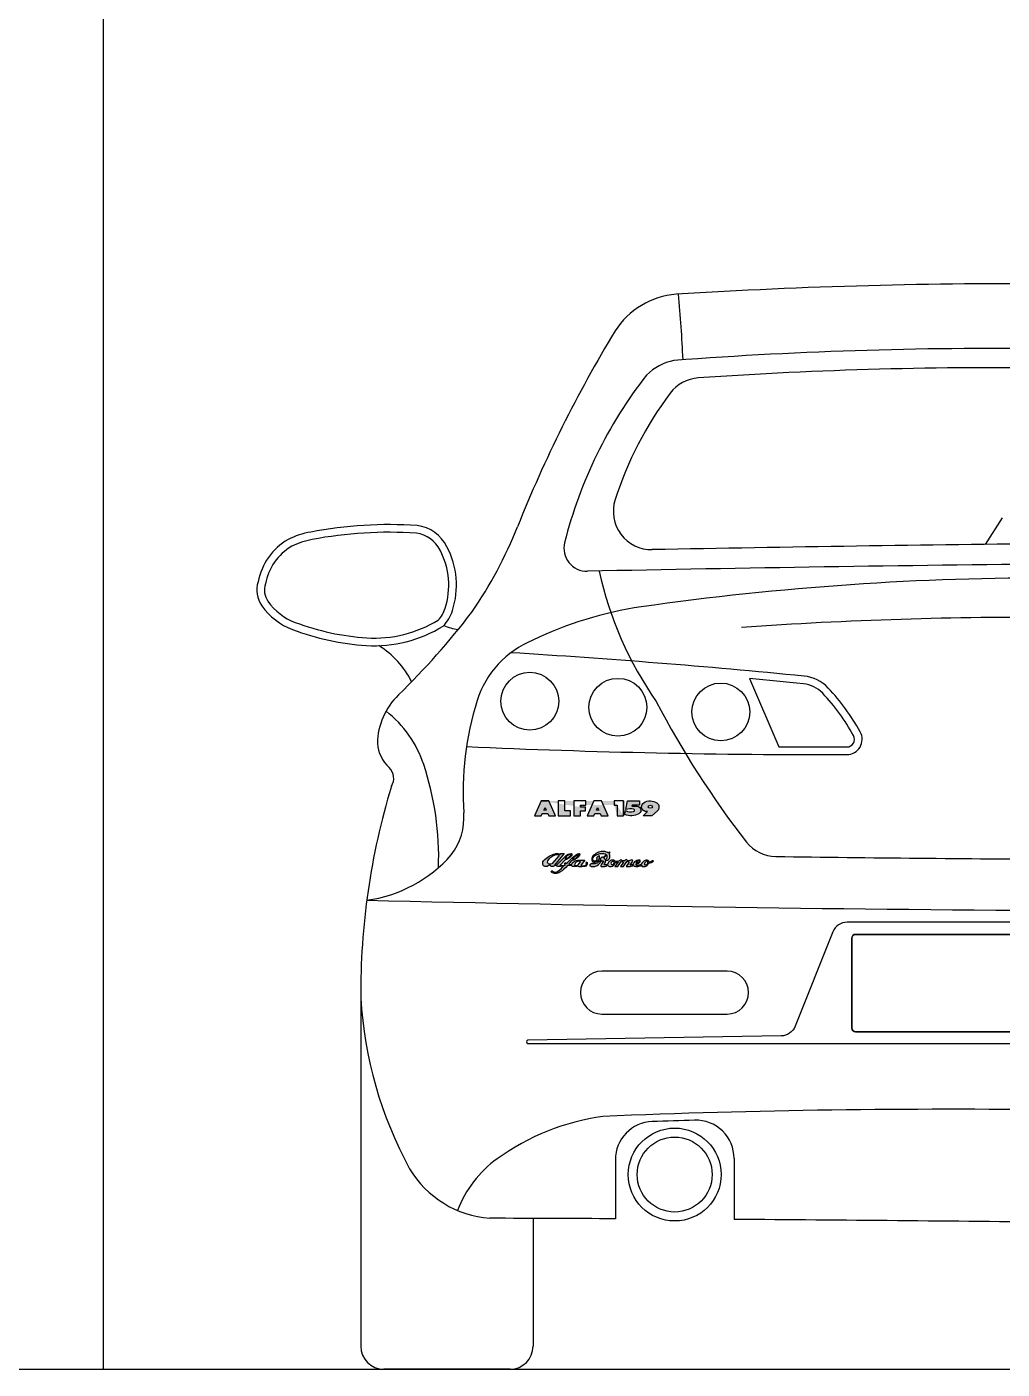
# Model space of a CAD drawing. Extents: x -3644356 to -3532817, y -18707075 to -18638610.
# Drawn here: x -3598527 to -3597254, y -18666749 to -18664997 of the extents above; entities that cross this region are included whole.
import ezdxf

# ---------------------------------------------------------------- set-up
doc = ezdxf.new("R2010")
doc.units = 0
doc.header["$LTSCALE"] = 0.5
doc.linetypes.add('CENTER2', pattern=[1.125, 0.75, -0.125, 0.125, -0.125])
for name, color, linetype in [('A-ELE 02', 4, 'Continuous'), ('A-SLABS', 1, 'Continuous'), ('AUTO', 8, 'Continuous'), ('S-GRID', 252, 'CENTER2')]:
    doc.layers.add(name, color=color, linetype=linetype)

# ---------------------------------------------------------------- blocks, each defined once
blk = doc.blocks.new('lletres alfa romeo')
at = {"layer": 'AUTO'}
h = blk.add_hatch(color=9, dxfattribs=at)
edge = h.paths.add_edge_path(flags=16)
edge.add_arc((245.9693641639611, 159.4972108584904), 0.0009999999999909495, -40.66091893581728, 69.39488020070979, ccw=False)
edge.add_line((245.9701227429128, 159.4965592773565), (245.9613440458006, 159.4863390077581))
edge.add_arc((245.9590817941406, 159.489781668572), 0.004119429092981733, 251.82276110257868, 303.30983689597497, ccw=False)
edge.add_arc((245.9583748922283, 159.4891403151709), 0.003323184251118177, 221.6228381600177, 259.9803905091811, ccw=False)
edge.add_arc((245.9579046046787, 159.4884880053303), 0.002544390916071815, 145.5687375240073, 217.6734178233032, ccw=False)
edge.add_arc((245.9723560620827, 159.479890572646), 0.01935531143569358, 110.295113505655, 148.7671143320978, ccw=False)
edge.add_arc((245.9678060038355, 159.4930665651192), 0.005427531664298524, 69.39488019864041, 113.49099756155559, ccw=False)
edge.add_line((245.969716089495, 159.4981468872292), (245.9697160892519, 159.4981468865828))
edge = h.paths.add_edge_path()
edge.add_arc((246.000663072853, 159.4948089283332), 0.01144678042653218, 268.4283689519751, 284.166741224408)
edge.add_arc((246.0017421947798, 159.4902145462258), 0.006728469150606068, 284.8322113167596, 302.0866385296873)
edge.add_arc((246.0044872958021, 159.4861252067243), 0.001812107138488599, 297.2269569787014, 346.6185036067484)
edge.add_arc((246.004736882946, 159.4861315143107), 0.001572055097203124, 344.2889638991107, 413.720593200318)
edge.add_arc((245.9865308616425, 159.5014030254573), 0.02371315642357953, 323.8027292268731, 327.8588910768549)
edge.add_arc((246.0052991646559, 159.4871328246496), 0.002110808467137929, -7.113707512892006, 51.618655518316075, ccw=False)
edge.add_arc((246.0034668418477, 159.4867907411765), 0.00392771177556347, -40.06359962376422, 1.1770565100716226, ccw=False)
edge.add_arc((246.0036286385038, 159.4862846132394), 0.003489632772402902, 276.89929630357454, 324.59161525835134, ccw=False)
edge.add_arc((245.994881794244, 159.5585720834226), 0.07630436775097911, 271.6276181715004, 276.89929630352043, ccw=False)
edge.add_arc((245.9968417639278, 159.487321750101), 0.005027525913170425, 235.2971640860629, 272.3635983220064, ccw=False)
edge.add_arc((245.9897029845934, 159.4966133942766), 0.01408954191402024, 268.2917364606095, 287.6693566880903, ccw=False)
edge.add_arc((245.9889237134003, 159.4842576615552), 0.001764507021577335, 208.9567516136269, 281.7476427106717, ccw=False)
edge.add_arc((245.9897601839171, 159.4847204996886), 0.002720489271995801, 195.4941215772452, 208.9567516143205, ccw=False)
edge.add_arc((245.9848916108554, 159.4961291209317), 0.012341638194435, 255.77759458208828, 280.489930313098, ccw=False)
edge.add_arc((224.3601172842745, 178.2623189295005), 28.63771586767301, 319.0257949607339, 319.0261834348408, ccw=False)
edge.add_arc((245.9413962723493, 159.5190507101208), 0.05342461697502682, 304.6542821038569, 319.0257949621579, ccw=False)
edge.add_arc((245.9677244459324, 159.4809631003162), 0.007123010686992078, 280.7259602828742, 304.654282103855, ccw=False)
edge.add_arc((245.9658244611287, 159.4909935725794), 0.0173318458839449, 265.42824736710617, 280.7259602826487, ccw=False)
edge.add_arc((245.9649527189047, 159.4800916038337), 0.006395079586839911, 220.4127767086886, 265.4282473671786, ccw=False)
edge.add_line((245.9600835452081, 159.4759457395771), (245.9613220314806, 159.4773325938865))
edge.add_arc((245.9656180626978, 159.4808265445294), 0.005537470118620037, 219.1213652204361, 261.3972127735371)
edge.add_arc((245.9655363088788, 159.4802861503921), 0.004990926881003141, 261.3972127743574, 298.4079099481444)
edge.add_arc((245.9555154485401, 159.4988132299986), 0.02605440998978641, 298.4079099481345, 317.8966679365881)
edge.add_arc((245.9664136221616, 159.4889648231834), 0.01136559434378531, 317.8966679367457, 330.5360220850552)
edge.add_arc((245.9763667624072, 159.476631754259), 0.006742848098555794, 90.48871575037177, 101.1652968851589)
edge.add_arc((245.9674163702908, 159.5219786715487), 0.03947892628012554, 272.2474875529888, 281.1652968838702, ccw=False)
edge.add_arc((245.9699493150519, 159.4875481577785), 0.005113753325491202, 226.9385546729856, 258.8973809754491, ccw=False)
edge.add_arc((245.9675744395798, 159.4731851626271), 0.01068528787578958, 95.99885699678653, 115.9985562418177)
edge.add_arc((245.9616899215628, 159.4851347305166), 0.002635007042537787, 208.2457502911974, 297.1066948326109, ccw=False)
edge.add_arc((245.9584877499211, 159.4834144476978), 0.0009999999999802005, 28.24575029129932, 120.1942040941206)
edge.add_arc((245.9471683605632, 159.5028676319974), 0.02150677575373371, 291.1189035580856, 300.1942040933272, ccw=False)
edge.add_arc((245.953309875716, 159.4869671451495), 0.004461433563858139, 240.2612844298059, 291.11890355848885, ccw=False)
edge.add_arc((245.9529245976942, 159.4863156209337), 0.00370461930635503, 179.7263870171862, 240.43682286272178, ccw=False)
edge.add_arc((245.9546023325754, 159.4867636432633), 0.005399487643253682, 129.4035282391388, 184.5712369590711, ccw=False)
edge.add_arc((245.972963214048, 159.4704825240119), 0.02988425911279425, 104.7331844491049, 136.8102815117379, ccw=False)
edge.add_arc((245.9678539373155, 159.4899120748372), 0.009794158217009474, 75.2668155507165, 104.7331844492835, ccw=False)
edge.add_arc((245.9699553723258, 159.4979034091249), 0.001531141044068119, 8.425506087607914, 75.26681555010248, ccw=False)
edge.add_line((245.9714699880767, 159.4981277571222), (245.9727925593224, 159.4996675112021))
edge.add_line((245.9727925593224, 159.4996675112021), (245.977162689873, 159.4996675112021))
edge.add_line((245.977162689873, 159.4996675112021), (245.9645000137801, 159.4843955774072))
edge.add_line((245.9645000137801, 159.4843955774072), (245.9672915134266, 159.4843955774072))
edge.add_line((245.9672915134266, 159.4843955774072), (245.9789100068496, 159.4962502771296))
edge.add_arc((245.9866273910127, 159.4892448509733), 0.01042276421839304, 90.25594197378399, 137.7685228471569, ccw=False)
edge.add_arc((245.986140779035, 159.4983943568957), 0.00134705932369262, -11.844832792602915, 70.93279203947509, ccw=False)
edge.add_arc((245.9835452649762, 159.4989387079553), 0.00399904184732655, 316.813360323449, 348.1551672072882, ccw=False)
edge.add_arc((245.9715171049039, 159.5102286251697), 0.02049567378946844, 288.88714977260025, 316.81336032374145, ccw=False)
edge.add_line((245.9781516615622, 159.4908364798002), (245.971544216999, 159.4840947045649))
edge.add_line((245.971544216999, 159.4840947045649), (245.976017302533, 159.4840947045649))
edge.add_arc((245.9711562961988, 159.5004287958487), 0.01704206327433533, 286.5729432342454, 297.3517477385626)
edge.add_arc((245.9848916108553, 159.4961291209317), 0.01234163819443577, 233.1754745271738, 241.4134090023407, ccw=False)
edge.add_arc((245.9814585218009, 159.48469646916), 0.004257602069441954, 133.30262930992, 158.6002861805287, ccw=False)
edge.add_arc((245.9900030031252, 159.510359564796), 0.02531008224185252, 243.0659662555755, 248.7458235915561)
edge.add_arc((246.0313704162096, 159.445904213089), 0.06499721943861184, 125.92647865687749, 141.0422408790006, ccw=False)
edge.add_arc((245.9963574923658, 159.4950399155885), 0.004689260948030848, 87.89076315253442, 131.7743055124813, ccw=False)
edge.add_arc((245.9965357340503, 159.4986162009066), 0.001109812934652158, 0.21863614705671353, 90.29191363543231, ccw=False)
edge.add_arc((245.9924043398869, 159.4994643302659), 0.005308702753330985, 323.0445038179227, 350.85321226181424, ccw=False)
edge.add_arc((245.981173384348, 159.5095514727426), 0.02038976517170763, 293.549476451544, 319.36456523427563, ccw=False)
edge.add_arc((245.9833624568406, 159.5068062267715), 0.01702286828435238, 282.6725041196147, 290.4854008515863, ccw=False)
edge.add_arc((224.3601172847935, 178.262318928082), 28.63771586635101, 319.0308546198559, 319.0421665157653, ccw=False)
edge.add_arc((245.9900030031251, 159.510359564796), 0.02531008224181833, 254.8547174714871, 263.3810180351287)
edge.add_arc((245.9897601839171, 159.4847204996886), 0.00272048927196476, 153.8376925170769, 169.4589988615097, ccw=False)
edge.add_arc((245.9946752618488, 159.4823059965315), 0.008196602544267954, 122.29552106345429, 153.8376925160696, ccw=False)
edge.add_arc((245.9964857031593, 159.4794416658497), 0.01158512552536262, 91.92013884244221, 122.295521063698, ccw=False)
edge.add_line((245.996097526473, 159.4910202863331), (246.004280248553, 159.4910202863331))
edge.add_line((246.004280248553, 159.4910202863331), (245.9995868872641, 159.4849796163736))
edge.add_arc((246.0003765521799, 159.4843660780124), 0.0009999999999954494, 142.1542083813125, 268.4283689528801)
edge = h.paths.add_edge_path(flags=16)
edge.add_arc((245.9979477509325, 159.4887969557333), 0.0005000000000176654, 322.1542083810256, 404.9402802605111)
edge.add_arc((245.9968326697798, 159.4876796870263), 0.002078509705233852, 45.02827373125547, 96.09858039796275)
edge.add_arc((245.9965638923489, 159.4847513955598), 0.004995268223029036, 89.44991582723753, 113.8134402493415)
edge.add_arc((245.9975697249212, 159.4824723159237), 0.007486433241888192, 113.8134402492651, 145.2384132320041)
edge.add_arc((245.9935877349041, 159.4852359136631), 0.002639401473822478, 145.2384132311762, 186.2281179578233)
edge.add_arc((245.9919632113174, 159.4850586272379), 0.001005232767625971, 186.2281179577626, 252.5819679448091)
edge.add_arc((245.9927749971276, 159.48897885131), 0.005004624888051363, 257.1539013783815, 299.5398866831148)
edge.add_arc((245.9947485257503, 159.4854942838671), 0.0009999999999708647, 299.5971288167574, 322.1542083803134)
edge.add_line((245.9955381906662, 159.4848807455059), (245.9983425833904, 159.4884901865527))
edge = h.paths.add_edge_path(flags=16)
edge.add_arc((245.985627326076, 159.4979641953937), 0.0004999999999743993, 326.4858673360795, 456.0519333490059)
edge.add_arc((245.9870717475141, 159.4889133631406), 0.009664708611450232, 98.91143471977675, 152.9320034528972)
edge.add_arc((245.9789108758546, 159.4930837417432), 0.0005000000000167562, 152.9320034515748, 270.0000000032569)
edge.add_arc((245.9789108758546, 159.4930837417432), 0.0004999999999881766, 270.0000000097706, 286.9786450789995)
edge.add_arc((245.9751924448688, 159.5052624142971), 0.01323368737523348, 286.9786450788057, 325.0857951824033)
edge = h.paths.add_edge_path(flags=16)
edge.add_arc((245.9954511376997, 159.4981115731861), 0.0004999999999759666, 334.4556877706072, 482.0058266193913)
edge.add_arc((246.0102464414604, 159.474439494783), 0.02841537764907332, 122.0058266158207, 140.2735643149708)
edge.add_arc((245.9887765918499, 159.4922808475062), 0.0005000000000085988, 140.2735643183888, 270)
edge.add_arc((245.98877659185, 159.4922808475062), 0.0004999999999881766, 269.9999999902293, 287.8237031450058)
edge.add_arc((245.9853496656453, 159.5029393215308), 0.01169584260989246, 287.8237031550913, 334.4556877757115)
edge = h.paths.add_edge_path(flags=16)
edge.add_arc((246.0409571073165, 159.4884879649095), 0.001639409565505372, 357.7971640964423, 391.5938032360754)
edge.add_arc((246.0415985796089, 159.4888103126358), 0.000926181646679419, 35.40069567627089, 100.1138287654845)
edge.add_arc((246.0419106326229, 159.4861495647913), 0.003603936503133108, 97.56873945715833, 166.9686730294741)
edge.add_arc((246.0399666556642, 159.4865994869152), 0.001608572793579286, 166.9686730301611, 236.9592670935668)
edge.add_arc((246.0399263810344, 159.4865375658424), 0.001534706258072353, 236.9592670897526, 291.8432454078175)
edge.add_arc((246.0393122362981, 159.4880696824675), 0.00318532890123835, 291.8432454120365, 303.6897701720573)
edge.add_arc((246.0393122362977, 159.4880696824673), 0.003185328901246857, 303.6897701805646, 317.3956601603564)
edge.add_arc((246.0390356944662, 159.4883240143791), 0.003561041698370891, 317.3956601454872, 360.0002397539031)
edge.add_arc((246.0390356944662, 159.4883240143789), 0.003561041698364334, 0.0002397561895627988, 1.624240313927245)
edge = h.paths.add_edge_path(flags=16)
edge.add_arc((246.0299077552377, 159.495470056088), 0.003535080575753813, 344.5350254568906, 394.9071408484395)
edge.add_arc((246.0627728662857, 159.4647544123536), 0.04438220172798894, 132.4682789395198, 139.0003780912837)
edge.add_arc((246.0256173351452, 159.490161947354), 0.005210969251187465, 16.494009716366577, 45.388136218100215, ccw=False)
edge.add_arc((246.0303152392757, 159.4946278094549), 0.003001283239939337, 275.710437495842, 358.0833464165431)
edge = h.paths.add_edge_path()
edge.add_arc((246.088721993063, 159.4935118821797), 0.006299844440499909, 261.9691564180754, 328.4732187883201)
edge.add_line((246.0940919542867, 159.4902177121129), (246.0918270094884, 159.4902177121129))
edge.add_arc((246.0885697454031, 159.4920892986261), 0.003756674779265498, 261.3601016358495, 330.11881983880573, ccw=False)
edge.add_arc((246.0847582296229, 159.4882945263659), 0.003248177025775181, 1.424140528978647, 22.32831990213973)
edge.add_arc((246.0855302235425, 159.4886115899988), 0.002413608898397706, 22.32831990206522, 86.3437827912098)
edge.add_arc((246.0853147608399, 159.4852397055053), 0.005792370389534642, 86.34378279109706, 113.0976192557861)
edge.add_arc((246.0873780449598, 159.48040184656), 0.0110518399952884, 113.0976192558609, 135.8515106657846)
edge.add_arc((246.0846962110654, 159.4830051290434), 0.007314285617737852, 135.85151066585, 156.758307598519)
edge.add_arc((246.0797750193568, 159.4849685028256), 0.002022395870941858, 152.8481473519041, 170.0939108473558)
edge.add_arc((246.0718579188323, 159.4989074549273), 0.01482633015508899, 274.47798572805857, 293.5542496150475, ccw=False)
edge.add_arc((246.0727523720335, 159.4860043412293), 0.001896302057534404, 227.6321784343895, 277.97601561341645, ccw=False)
edge.add_arc((246.0731155984917, 159.4857048906773), 0.001976563658789074, 180.0415687254785, 213.8714726246083, ccw=False)
edge.add_arc((246.0682104833649, 159.497236081928), 0.01189864960204221, 284.2483118473366, 308.527205431597)
edge.add_arc((246.0745643950271, 159.4898379569286), 0.002183549863515425, 298.9696014695198, 372.6568313505165)
edge.add_arc((246.0757150850144, 159.4899925679796), 0.001031926421422732, 18.28900231565405, 95.17609608571206)
edge.add_arc((246.0753121094073, 159.481968041258), 0.0090575474276691, 88.03940534858286, 110.8159841179208)
edge.add_arc((246.0752008542983, 159.4822606764486), 0.008744477061673937, 110.8159841179178, 147.5489235946493)
edge.add_arc((246.0698832581104, 159.4856419788985), 0.002442887145251467, 147.5489235945505, 185.1926625839084)
edge.add_arc((246.0626998212429, 159.4978905506989), 0.01334393200979624, 272.38666625948997, 290.8553673096029, ccw=False)
edge.add_line((246.0632555044591, 159.4845581939063), (246.0668450515392, 159.4897621178379))
edge.add_arc((246.0648865198999, 159.4897323856229), 0.001958757306725932, 0.8697329962769778, 72.32290164664923)
edge.add_arc((246.0609722694424, 159.4974250378594), 0.007367366495670605, 264.20231500906016, 307.73625534712465, ccw=False)
edge.add_arc((246.0583032138418, 159.4897323856229), 0.001958757306702, 10.67902927425905, 76.11160207684163)
edge.add_arc((246.0542191960189, 159.4974250378593), 0.00736736649564038, 259.0035182622442, 308.18159478302044, ccw=False)
edge.add_arc((246.0509100379104, 159.4897323856229), 0.0019587573067106, 13.59916861028089, 76.11160207704118)
edge.add_arc((246.0437944408937, 159.5014355759091), 0.01239423357845275, 273.34872430855273, 307.7371180277814, ccw=False)
edge.add_arc((246.0408065621765, 159.4865266594787), 0.004495380061961362, 34.3398490202384, 88.39975962624551)
edge.add_arc((246.0407086750193, 159.4839584980049), 0.007065321850275898, 88.18785199019975, 123.3831540143171)
edge.add_arc((246.039792961548, 159.4850122821922), 0.005684548673594081, 121.5201830992497, 167.4756388592317)
edge.add_arc((246.0370613139413, 159.4854536525729), 0.002926649967323835, 164.3122435326022, 173.9447873806584)
edge.add_arc((246.0287948246877, 159.4995125755775), 0.01475657611021414, 271.92283295588004, 291.2825958843281, ccw=False)
edge.add_arc((246.039217334566, 159.4810574237204), 0.01059687601107605, 145.8537792545155, 159.5243540278143, ccw=False)
edge.add_arc((246.0268120233582, 159.4894710536092), 0.004392484017641642, 325.8537792539482, 368.9044117634376)
edge.add_arc((246.0309111568446, 159.4965259053083), 0.006379486249964288, 272.1597132297201, 326.7353618704909)
edge.add_arc((246.0319212946151, 159.4958632608975), 0.005171398533580177, 326.7353618707924, 378.788524927387)
edge.add_arc((246.0307348491388, 159.49545962705), 0.006424623633508189, 18.78852492724036, 41.63652095960774)
edge.add_arc((246.0509952889504, 159.4781309379705), 0.02655966640136453, 120.715712896956, 125.59428665063871, ccw=False)
edge.add_arc((246.03633571994, 159.4999608017223), 0.001484343300635434, 42.55229309307491, 80.6312642042183)
edge.add_arc((246.0422964851966, 159.4880270183277), 0.01456789793439784, 113.115417452408, 121.2418136254064)
edge.add_arc((246.0307348491388, 159.4954596270501), 0.00642462363345733, 51.42523603488219, 62.793148611459)
edge.add_arc((246.0287859705476, 159.491668634557), 0.01068722282239217, 62.79314861213309, 86.79370060819)
edge.add_arc((246.0283706495601, 159.4842546997256), 0.01811278146855807, 86.79370060817504, 110.2778602308679)
edge.add_arc((246.0308831969761, 159.4796294545693), 0.02333432909851906, 112.1291851135002, 130.7209085760375)
edge.add_arc((246.0205159286514, 159.4920215345754), 0.007182657330353176, 132.5317325598383, 168.4220945328867)
edge.add_arc((246.0180086943039, 159.4920256716407), 0.004751896663341936, 162.3924994589196, 221.4210285464532)
edge.add_arc((246.0166691016792, 159.4917671998014), 0.003642793127962065, 232.3787261981616, 282.3588974361025)
edge.add_arc((246.0151582102434, 159.4986627107586), 0.01070189110799908, 282.3588974360521, 297.6962737966786)
edge.add_arc((246.0169744500486, 159.4952027369959), 0.006794187758378836, 297.6962737967218, 326.1970820478622)
edge.add_arc((246.0183601368438, 159.4942749983396), 0.005126606603294933, 326.1970820478076, 360.2965196978221)
edge.add_arc((246.0164625295311, 159.4942651776691), 0.007024239328274914, 0.2965196979842572, 22.57698226135709)
edge.add_arc((246.0372902486856, 159.4770400367808), 0.0245472936691809, 125.7501081578095, 135.8234169154924)
edge.add_arc((246.6206962184741, 159.5733693665711), 0.6062101292346338, 187.5092192299629, 187.6977513226976)
edge.add_arc((246.0176364993152, 159.4919556182581), 0.002322317022240101, -74.36683282554873, 5.275943881242597, ccw=False)
edge.add_arc((246.0171012403815, 159.4928559599269), 0.003344738703205069, 252.3897355020531, 290.31208461561334, ccw=False)
edge.add_arc((246.0168590706119, 159.4916103702143), 0.002089364269741997, 190.2063901611051, 248.3822034912509, ccw=False)
edge.add_arc((246.0207565516612, 159.4923120865057), 0.006049511272395505, 169.7936098395904, 190.2063901604096, ccw=False)
edge.add_arc((246.0197122406128, 159.4925001079654), 0.004988409187312131, 141.5896638908141, 169.7936098395743, ccw=False)
edge.add_arc((246.0214055458541, 159.4911575133304), 0.007149391138676643, 116.9792108315857, 141.5896638905204, ccw=False)
edge.add_arc((246.0283722397863, 159.4774723334515), 0.02250578956611651, 103.93876187290101, 116.97921083202229, ccw=False)
edge.add_arc((246.0266952150153, 159.4844408729644), 0.01533856256697807, 81.25846478803498, 104.1291629531708, ccw=False)
edge.add_arc((246.0279354681756, 159.4929746565105), 0.006715793594441439, 52.827374208980984, 80.65190154076089, ccw=False)
edge.add_arc((246.0422964851966, 159.4880270183276), 0.01456789793443653, 135.0119651271112, 141.0814359955616)
edge.add_arc((245.9903148654182, 159.5299987130722), 0.05224311878074397, 317.10859477851, 321.08143599559224, ccw=False)
edge.add_arc((246.0256173351452, 159.4901619473539), 0.005210969251210901, 55.21045206273258, 58.94949006312267)
edge.add_arc((246.0272089724888, 159.4928055949149), 0.002125165974900709, 58.94949006279347, 112.0239272683225)
edge.add_arc((246.027516433028, 159.492045517406), 0.002945074386063085, 112.0239272682451, 151.9404446741275)
edge.add_arc((246.0263658704214, 159.4926588172905), 0.001641260342516752, 151.940444673823, 208.0595553253015)
edge.add_arc((246.0282580362307, 159.4936674239196), 0.003785456877816663, 208.059555325624, 219.7997542821959)
edge.add_arc((245.9903148654181, 159.5299987130722), 0.05224311878079388, 304.9811639864486, 312.11430782391307, ccw=False)
edge.add_arc((246.0165970167531, 159.4924376356726), 0.006400060263527045, 275.8779427469677, 304.98116398600985, ccw=False)
edge.add_arc((246.0163292826391, 159.4950382362109), 0.009014406207691934, 247.77605019938238, 275.8779427474958, ccw=False)
edge.add_arc((246.0234243856417, 159.473178453372), 0.01711732441954746, 127.8562477706184, 140.122254911179)
edge.add_arc((246.0156190776465, 159.4919954610777), 0.009482475321866647, 235.7939444195277, 273.4442974116802)
edge.add_arc((246.015732464515, 159.4901115466804), 0.007595151810008027, 273.4442974115147, 307.2077986678775)
edge.add_arc((246.0017625094977, 159.5085110818129), 0.03069715467286701, 307.207798667893, 323.6596406736504)
edge.add_arc((246.0282580362306, 159.4936674239196), 0.003785456877809684, 242.1462177818221, 250.7478092067998)
edge.add_arc((246.0284612008367, 159.4942491265455), 0.004401617410528392, 250.7478092057252, 273.1519250680511)
edge.add_arc((246.0855911643582, 159.4516914928639), 0.06850276031268454, 146.1447347610992, 151.7114281521525)
edge.add_arc((246.0261501306502, 159.4836819002006), 0.0009999999999626944, 151.7114281510281, 258.625835342424)
edge.add_arc((246.0278069449147, 159.4919179484595), 0.009401043056065227, 258.6258353403203, 293.0875213833743)
edge.add_arc((245.8158614151641, 159.9891173234545), 0.5498898274694575, 293.0875213841091, 293.4060832512978)
edge.add_arc((246.0370613139413, 159.4854536525729), 0.002926649967322411, 199.5028329194978, 272.6422846174825)
edge.add_arc((246.0378738345102, 159.4881543520826), 0.005664909159054258, 263.1301851276989, 334.3570374643671)
edge.add_arc((246.0271535140034, 159.4933005563957), 0.01755644777274421, 334.3570374630797, 339.8222378089185)
edge.add_arc((246.0445710963547, 159.4868998080818), 0.001000000000007552, 94.19627804558701, 159.8222378105006, ccw=False)
edge.add_arc((246.0437003319083, 159.4987679186045), 0.01090001168486281, 274.1962780439524, 291.4544284470645)
edge.add_line((246.0476871319679, 159.4886231820374), (246.0434842742295, 159.4825301141624))
edge.add_line((246.0434842742295, 159.4825301141624), (246.0472016010191, 159.4825301141624))
edge.add_line((246.0472016010191, 159.4825301141624), (246.0518565457661, 159.489278592475))
edge.add_arc((246.0514362983925, 159.483003315162), 0.006289333288221425, 57.631548885672316, 86.16869494137228, ccw=False)
edge.add_line((246.0548033671816, 159.4883154297108), (246.0508127899026, 159.4825301141624))
edge.add_line((246.0508127899026, 159.4825301141624), (246.0545301166921, 159.4825301141624))
edge.add_line((246.0545301166921, 159.4825301141624), (246.0591900859348, 159.4892858767076))
edge.add_arc((246.0588983092459, 159.4830033151621), 0.006289333288164935, 58.64918572354338, 87.34096213243038, ccw=False)
edge.add_line((246.0621705028574, 159.4883743916071), (246.0581392550218, 159.4825301141624))
edge.add_line((246.0581392550218, 159.4825301141624), (246.0618565818113, 159.4825301141624))
edge.add_arc((246.0576233004395, 159.5077598426075), 0.02558241326737599, 279.5249009058306, 293.4374901222853)
edge.add_arc((246.0703128630579, 159.4856810205404), 0.002874262458330254, 208.9870773340657, 238.1669607842247)
edge.add_arc((246.0713473514191, 159.4873473332119), 0.00483557938545021, 238.1669607841405, 274.9944905454756)
edge.add_arc((246.0703916806796, 159.4982828107451), 0.01581273636902727, 274.9944905453046, 298.1526945439265)
edge.add_arc((246.0797750193567, 159.4849685028256), 0.00202239587082995, 198.0810794660929, 213.4929649123669)
edge.add_arc((246.0806890271702, 159.4857351246431), 0.003210521704558308, 215.9019528712588, 273.3576544263962)
edge.add_arc((246.0810029852249, 159.4898368331134), 0.007307803928828957, 269.0126753285682, 337.6716800984952)
edge.add_arc((246.0847582296232, 159.4882945263668), 0.003248177025813123, 337.6716800829706, 341.6850803409572)
edge = h.paths.add_edge_path(flags=16)
edge.add_arc((246.0854045478757, 159.4882720215824), 0.001200046848470191, 346.8966015351799, 449.7883983573244)
edge.add_arc((246.0860226530141, 159.4853440434212), 0.004173382047125407, 98.45569414268405, 163.8575412806316)
edge.add_arc((246.0833763834444, 159.4861099747149), 0.001418496680734963, 163.8575412755417, 216.5906456929579)
edge.add_arc((246.0833531379849, 159.4860927170009), 0.001389545340942252, 216.5906456996901, 269.9999487962191)
edge.add_arc((246.083353137985, 159.4860927170009), 0.001389545340942377, 269.9999487938753, 277.6695551947204)
edge.add_arc((246.0833758930539, 159.487234137916), 0.002523785114431204, 273.6960736623884, 301.8475193497021)
edge.add_arc((246.0817831539611, 159.4890185412722), 0.004897292280795672, 306.6663839791925, 347.9954920872923)
edge = h.paths.add_edge_path(flags=16)
edge.add_arc((246.0751827183737, 159.4895042947497), 0.0008870528863203162, 43.07819045539457, 90.00024062267684)
edge.add_arc((246.0751827183736, 159.4895042947497), 0.000887052886334778, 90.00024062084105, 100.6843099545891)
edge.add_arc((246.075760694011, 159.4858192200136), 0.004616835627511258, 99.25391100339337, 162.7943131573954)
edge.add_arc((246.0747405985934, 159.4859452466446), 0.003609670368281729, 159.9143941269825, 161.3458061959427)
edge.add_arc((246.0675737522984, 159.5012434773133), 0.0146315273220539, 284.8374428667381, 301.5969830415801)
edge.add_arc((246.0745990491897, 159.4900905600586), 0.001457910137483479, 296.072398800066, 336.3040729971659)
edge.add_arc((246.075199111651, 159.4896907216243), 0.0007581218014086963, 345.7923968644749, 393.5898665882236)
edge = h.paths.add_edge_path(flags=16)
edge.add_arc((246.0703128630579, 159.4856810205404), 0.00287426245831175, 185.192662583516, 185.7956578440552)
blk.add_lwpolyline([(246.0003491254775, 159.4833664539863, 0.06877975471100055), (246.0034646106145, 159.4837102721846, 0.07542920812131668), (246.0053163644209, 159.4845138788537, 0.2189109324915157), (246.0062502054462, 159.4857058240019, 0.3125743850224762), (246.0056671048503, 159.4873988123962, 0.01770019294305095), (246.0066097499637, 159.4887874782495, -0.2620296796009249), (246.0073937248348, 159.4868714244933, -0.1819140605137403), (246.0064728393171, 159.4842627184301, -0.2111537942232409), (246.0040478294051, 159.4828202495353, -0.02300609272936803), (245.9970491034879, 159.4822985014396, -0.1631579183567662), (245.9939794917909, 159.4831885412965, -0.08475287647139056), (245.9892829696249, 159.4825301141624, -0.3287392301624524), (245.9873797955091, 159.4834033767232, -0.058809463234986), (245.9871385630302, 159.4839937495222, -0.1082477587194163), (245.9818594373694, 159.4841657619856, -1.695038056361245e-06), (245.9817321181354, 159.4840191637141, -0.06278987761898029), (245.9717747559937, 159.4751037258056, -0.1047880356189708), (245.9690501223491, 159.4739645388007, -0.06684817279446333), (245.9644429831427, 159.4737168714962, -0.1989825426555912), (245.9600835452081, 159.4759457395771), (245.9613220314806, 159.4773325938865, 0.1865842800718038), (245.9647897488543, 159.4753513759027, 0.1629082553707022), (245.9679107206024, 159.4758962164406, 0.0852413098231551), (245.9748461754359, 159.481344535783, 0.05520556647308971), (245.9763092486403, 159.4833743570685, 0.04661910250715814), (245.9750610761743, 159.4832469779091, -0.03893093399249833), (245.9689645758265, 159.4825301141625, -0.1403576366998828), (245.9664577348537, 159.4838119376573, 0.087487341190429), (245.962890559683, 159.4827891537819, -0.4084026814877751), (245.9593686757636, 159.4838877020268, 0.4242094043032579), (245.957984817405, 159.4842787733797, -0.03961917903777027), (245.9549173507394, 159.4828053650624, -0.2256239272553751), (245.9510968016646, 159.4830932978774, -0.2712743861795125), (245.9492200206295, 159.4863333120812, -0.2454741658799124), (245.9511748560874, 159.4909357975909, -0.1408838947999247), (245.9653631053902, 159.4993842072001, -0.1292844574807744), (245.9703447692408, 159.4993842072001, -0.3002108587193322), (245.9714699880767, 159.4981277571222), (245.9727925593224, 159.4996675112021), (245.977162689873, 159.4996675112021), (245.9645000137801, 159.4843955774072), (245.9672915134266, 159.4843955774072), (245.9789100068496, 159.4962502771296, -0.2103347076178066), (245.9865808323656, 159.4996675112021, -0.3777569457354236), (245.9874591555257, 159.4981178568949, -0.1376133738251092), (245.9864610792857, 159.4962018552721, -0.1224577526089653), (245.9781516615622, 159.4908364798002), (245.971544216999, 159.4840947045649), (245.976017302533, 159.4840947045649, 0.04706611480753575), (245.9789863052034, 159.4852919903853, -0.03596025857521883), (245.9774944488732, 159.4862499495124, -0.1108323501901493), (245.9785384379717, 159.4877949019594, 0.02478812805062068), (245.9808279471275, 159.4867710377007, -0.0660507575508845), (245.9932335156694, 159.4985370483911, -0.1938530193605173), (245.9965300797398, 159.4997259994372, -0.4145882029343512), (245.9976455389048, 159.4986204358543, -0.1219373971778444), (245.9966465387062, 159.49627276731, -0.1131183821707376), (245.9893199279722, 159.4908598609679, -0.03410340503785453), (245.9870969000856, 159.4901980366752, -4.93574571053275e-05), (245.9833903020119, 159.4859285916866, 0.03722017774418421), (245.9870856049496, 159.4852181835497, -0.06826655982268112), (245.9873184125147, 159.4859200055442, -0.138504292753845), (245.9902959296341, 159.4892346141874, -0.1333191613449089), (245.996097526473, 159.4910202863331), (246.004280248553, 159.4910202863331), (245.9995868872641, 159.4849796163736, 0.6144474691919873), (246.0003491254832, 159.483366454195)], format="xyb", dxfattribs=at)
for points in [[(245.9697160892519, 159.4981468865828, -0.5208765372875264), (245.9701227429128, 159.4965592773565), (245.9613440458006, 159.4863390077581, -0.2285120619849788), (245.9577967072915, 159.4858678152479, -0.1689468344364559), (245.9558907010415, 159.4869329756604, -0.3254247459890351), (245.9558059780474, 159.489926647536, -0.1694605072013854), (245.9656425627202, 159.4980442776971, -0.1948155819100095), (245.969716089495, 159.4981468872292)], [(245.9860442009035, 159.4976881240657, 0.6344116201792909), (245.9855746111446, 159.4984614087644, 0.2401736820344208), (245.9784656422959, 159.4933112655402, 0.5604167153893213), (245.9789108758546, 159.4925837417432, 0.07421914435494976), (245.9790568834828, 159.492605534913, 0.1678232697616261)], [(245.9959022637295, 159.4978959686749, 0.750481087459954), (245.9951861349484, 159.4985355702872, 0.07987727748264381), (245.9883920394737, 159.4926004088774, 0.6353934327959962), (245.9887765918499, 159.4917808475062, 0.07792774878243072), (245.9889296364363, 159.4918048460833, 0.2063256147865503)], [(246.0878418659629, 159.4872738202802, 0.2986074250079565), (246.0940919542867, 159.4902177121129), (246.0918270094884, 159.4902177121129, -0.3093543346207043), (246.0880054033096, 159.48837525455, 0.09146548139630815), (246.0877628649924, 159.489528552414, 0.286818404297847), (246.0856841387265, 159.4910202863331, 0.117268800137674), (246.0830424203308, 159.4905677467345, 0.09961008251127822), (246.0794479398429, 159.4880996774308, 0.0914769982159095), (246.0779754911625, 159.4858914239148, 0.0753911905512778), (246.0777827752874, 159.4853164232573, -0.08342866309052596), (246.073015500169, 159.4841263835413, -0.2232691964235764), (246.0714744776855, 159.484603288936, -0.148692323977885), (246.0711390353531, 159.4857034566585, 0.1063347390875954), (246.0756219876183, 159.4879276198071, 0.3330785085092904), (246.0766948844256, 159.4903163970286, 0.3486630030973686), (246.0756219876183, 159.4910202863331, 0.09971005799532044), (246.0720933492296, 159.4904343715329, 0.1616643897899014), (246.0678218279724, 159.4869527814735, 0.1657450104613927), (246.0674503965812, 159.4854208852889, -0.0807598023108116), (246.0632555044591, 159.4845581939063), (246.0668450515392, 159.4897621178379, 0.3222838359084575), (246.0654813009617, 159.4915986561486, -0.1922707354450468), (246.0602280468161, 159.490095356982, 0.2935223561872854), (246.0587733772431, 159.4916338788683, -0.2179350557176372), (246.0528138803053, 159.4901929443294, 0.2797339164608874), (246.0513802013117, 159.4916338788684, -0.1511839810839646), (246.0445184252044, 159.4890625054448, 0.2403552528333703), (246.0409320994067, 159.491020286333, 0.1547871891318399), (246.0368210858418, 159.4898581101307, 0.2032499013628526), (246.034243683005, 159.4862450032779, 0.04205466765661386), (246.0341509926157, 159.4857623754472, -0.08467440014068121), (246.0292899589759, 159.4847643085426, -0.05971998019586513), (246.0304472773723, 159.4870055224093, 0.1900848310498063), (246.0311515689395, 159.4901509506545, 0.2427368798405762), (246.036245339065, 159.4930267132796, 0.2311125357113873), (246.0368171288883, 159.4975288447478, 0.1000247825021805), (246.035536450587, 159.4997281645472, -0.02129000949480224), (246.0374291769106, 159.5009646079224, 0.1676968553621189), (246.036577352626, 159.5014253455691, 0.03547296006881535), (246.0347408288536, 159.5004823668757, 0.04964259521932082), (246.0336722145586, 159.5011734412947, 0.1051066704103852), (246.0293837205821, 159.5023391278236, 0.1028291272651607), (246.0220932446672, 159.5012449039721, 0.08130011332323318), (246.0156604635303, 159.4973144567156, 0.1578940906831074), (246.0134794188832, 159.4934630950515, 0.2634111429122662), (246.0144453976019, 159.4888818779909, 0.2216038927919722), (246.0174487855644, 159.4882088244962, 0.0670220126038867), (246.0201322829615, 159.4891870010816, 0.1250032919658353), (246.022620122064, 159.4914228726081, 0.1498945996799878), (246.0234866747939, 159.4943015296664, 0.09752428924268292), (246.0229484629603, 159.4969619545773, 0.04398142695399206), (246.0196850406019, 159.4941463594368, 0.0008226266265350375), (246.0199489775928, 159.4921691611509, -0.3622060678371515), (246.0182623111002, 159.489719211327, -0.1669943248592441), (246.0160893209624, 159.4896679674423, -0.2594361853142031), (246.0148027687522, 159.4912401463448, -0.08930383148830894), (246.0148027687522, 159.4933840266666, -0.1236879578302549), (246.0158034160077, 159.4955993524582, -0.1077980242979303), (246.018162101755, 159.4975288447477, -0.05696117786954985), (246.0229509394453, 159.4993154116825, -0.1001248312932894), (246.0290263293457, 159.4996012623921, -0.1220074469696918), (246.031993274825, 159.498325926341, 0.02648925568617981), (246.0309620830481, 159.4971787929187, -0.0173365265218948), (246.0285905253636, 159.4944414730826, 0.01631607861832896), (246.0283051193342, 159.4946262520804, 0.2358115716449616), (246.0264120485057, 159.4947756818638, 0.1759514179497662), (246.0249175252473, 159.4934308482281, 0.2498801006971486), (246.0249175252473, 159.4918867863529, 0.05127113691475028), (246.0253497216905, 159.4912443287277, -0.0311342655708671), (246.0202662167986, 159.4871938066896, -0.127673770917392), (246.0172524443439, 159.4860712249059, -0.1232358783434374), (246.012919783878, 159.4866934871149, 0.05357171359674555), (246.0102883070159, 159.4841532533074, 0.1657746624332516), (246.0161887670374, 159.4825301141624, 0.1483961946465308), (246.0203253099823, 159.4840624061191, 0.07190826067373526), (246.0264894072938, 159.4903205394792, 0.0375491552455528), (246.0270098698607, 159.4900936633671, 0.09806898880726492), (246.0287032181707, 159.4898541676789, 0.02429405980115421), (246.0252695587531, 159.4841558127812, 0.5035732306125351), (246.0259529153457, 159.4827015399996, 0.1515111044989234), (246.031493439636, 159.4832698638616, 0.001389989258620388), (246.0343025805589, 159.4844765803358, 0.3304253179814115), (246.0371962331538, 159.4825301141624, 0.3211941235289416), (246.0429807970152, 159.4857027954848, 0.02385095621875226), (246.0436324693844, 159.487244742004, -0.294439092017466), (246.0444979229436, 159.4878971273145, 0.07544554605271289), (246.0476871319679, 159.4886231820374), (246.0434842742295, 159.4825301141624), (246.0472016010191, 159.4825301141624), (246.0518565457661, 159.489278592475, -0.1251643262722033), (246.0548033671816, 159.4883154297108), (246.0508127899026, 159.4825301141624), (246.0545301166921, 159.4825301141624), (246.0591900859348, 159.4892858767076, -0.1258496564056391), (246.0621705028574, 159.4883743916071), (246.0581392550218, 159.4825301141624), (246.0618565818113, 159.4825301141624, 0.06077980079659255), (246.0677986622448, 159.4842881174746, 0.1280137400284425), (246.0687968454174, 159.4832390796744, 0.1620879328507981), (246.0717683367193, 159.4825301141624, 0.1013920481274259), (246.0778524928864, 159.4843408269303, 0.06734858731344412), (246.0780884350687, 159.4838524748251, 0.2560853410034966), (246.0808770628952, 159.4825301141624, 0.3088776794306197), (246.0877628649923, 159.4870605003179, 0.01751355245823895)], [(246.0333148434082, 159.4945274295049, 0.2233987377038724), (246.0328068061037, 159.49749299918, 0.02850937954771067), (246.0292770013074, 159.4938715354872, -0.1267466589383531), (246.0306138700075, 159.4916414202016, 0.3757403871696589)], [(245.9983425833904, 159.4884901865527, 0.3777990630440055), (245.9983016726418, 159.489150140421, 0.2265993983934149), (245.9966118500833, 159.4897464335653, 0.1067082008450613), (245.9945470032839, 159.4893213915248, 0.1379831448982233), (245.9914193830504, 159.486740802489, 0.1807830673274082), (245.9909639115909, 159.4849495723263, 0.2978936975278086), (245.9916623038403, 159.4840994882452, 0.1870816216031222), (245.9952424240445, 159.4846247641865, 0.09874288209839131), (245.9955381906662, 159.4848807455059)], [(246.0425953053832, 159.488424950484, 0.1485439732184665), (246.0423535294986, 159.4893468413924, 0.290115881349843), (246.0414359380938, 159.489722102184, 0.3124225807191612), (246.0383995085662, 159.4869621939667, 0.3152536682855416), (246.0390896052716, 159.4852510474316, 0.2441619572479038), (246.0404973969318, 159.4851130434159, 0.05173630140677631), (246.0410791251098, 159.4854193194479, 0.05987462284193451), (246.0416567843061, 159.4859134322857, 0.1880689781353296), (246.0425967361646, 159.4883240292802, 0.007086157800333044)], [(246.0758306415927, 159.4901101481358, 0.2076454889056244), (246.0751827146483, 159.490391347636, 0.04665184700016719), (246.0750182609623, 159.4903759693352, 0.2845763685021863), (246.0713504663615, 159.4871848932144, 0.006245794603169562), (246.0713205575829, 159.4870998200091, 0.07325792056688986), (246.0752398101866, 159.4887810077253, 0.177369465408447), (246.075934044621, 159.4895046512199, 0.2116331037990193)], [(246.0865733485306, 159.487999960068, 0.4817609057288935), (246.0854089798131, 159.489472060247, 0.2933767454057613), (246.0820138132821, 159.4865043544634, 0.2342399590247289), (246.0822374514568, 159.4852644176434, 0.2373544815376453), (246.0833531367431, 159.48470317166, 0.03347746912716932), (246.0835385861443, 159.4847156021783, 0.1234553842507398), (246.0847075947414, 159.4850902951234, 0.1823128050322543)]]:
    blk.add_lwpolyline(points, format="xyb", close=True, dxfattribs=at)
blk.add_arc((246.0703128630579, 159.4856810205404), 0.00287426245831175, 185.192662583516, 185.7956578440552, dxfattribs=at)
blk = doc.blocks.new('car_back')
at = {"layer": 'AUTO'}
h = blk.add_hatch(color=9, dxfattribs=at)
edge = h.paths.add_edge_path(flags=16)
edge.add_ellipse((265.6629255595617, 734.2622304423712), major_axis=(-2.917541840724879, 3.572840275694322e-16), ratio=0.6478195890117575, start_angle=0, end_angle=360)
edge = h.paths.add_edge_path()
edge.add_line((276.773449706845, 734.2537751799682), (276.773449706845, 733.4714675024152))
edge.add_arc((270.7734497068611, 733.4714675023802), 5.999999999983913, -48.561214083047275, 3.3440983315813355e-10, ccw=False)
edge.add_line((274.7443666793406, 728.9734881340992), (267.5283571686596, 722.6030332490336))
edge.add_line((267.5283571686596, 722.6030332490336), (255.9950362290256, 722.6030332490336))
edge.add_line((255.9950362290256, 722.6030332490336), (262.0515377568081, 727.9498485056683))
edge.add_line((262.0515377568081, 727.9498485056683), (260.412638483569, 727.9498485056683))
edge.add_arc((260.4126384833772, 733.9498485064491), 6.000000000780801, 239.01503243891221, 270.000000001832, ccw=False)
edge.add_arc((265.343727742523, 742.1614394264676), 15.57840627319336, 237.5636039087555, 239.01503415199, ccw=False)
edge.add_arc((260.2062248891165, 734.0773853044356), 6.00000000614128, 179.9999998971507, 237.5636020909852, ccw=False)
edge.add_line((254.2062248829752, 734.0773853152059), (254.2062248829752, 734.4470755695365))
edge.add_arc((260.2062248830518, 734.4470755692508), 6.000000000076568, 122.4363978034379, 179.9999999972718, ccw=False)
edge.add_arc((265.3437281554357, 726.3630216946398), 15.57840628303249, 55.467676075754696, 122.43639783921361, ccw=False)
edge.add_arc((270.773449700958, 734.2537751914962), 6.000000005886949, -1.1008387446054257e-07, 55.46767593272142, ccw=False)
edge = h.paths.add_edge_path()
edge.add_arc((240.5747361007998, 744.7786013984338), 22.20855961270581, 248.2741430276279, 296.46328966488545, ccw=False)
edge.add_line((232.3538818191737, 724.1476131780073), (233.3188185705803, 729.1745575398672))
edge.add_arc((240.5747361008352, 744.7786013984529), 17.20855961277773, 245.0614602288466, 280.6571711235819)
edge.add_arc((243.4612591165804, 729.4392690118963), 1.599999999998221, 280.6571711185683, 434.4089104128819)
edge.add_arc((239.266146080723, 714.405036081636), 17.20855961275364, 74.40891041841104, 109.2134643999259)
edge.add_line((233.603005903773, 730.6550627672113), (235.7680732216686, 741.9342195834033))
edge.add_line((235.7680732216686, 741.9342195834033), (251.6320673217997, 741.9342195834033))
edge.add_line((251.6320673217997, 741.9342195834033), (251.6320673217997, 736.497323915828))
edge.add_line((251.6320673217997, 736.497323915828), (241.8823691764846, 736.497323915828))
edge.add_line((241.8823691764846, 736.497323915828), (241.5731455879286, 734.8863895484246))
edge.add_line((241.5731455879286, 734.8863895484246), (248.2432888196781, 734.8863895484246))
edge.add_arc((248.2432888196842, 729.8863895484307), 4.999999999993975, -6.912159733474255e-11, 90.00000000006912, ccw=False)
edge.add_line((253.2432888196781, 729.8863895484246), (253.2432888196781, 729.3731535628904))
edge.add_arc((248.2432888068857, 729.3731535666519), 5.000000012792469, 296.4632897752249, 359.99999995689575, ccw=False)
h.paths.add_polyline_path([(230.5855264789425, 741.9342195834033), (218.4006882752292, 741.9342195834033), (218.4006882752292, 736.497323915828), (222.2273334828205, 736.497323915828), (222.2273334828205, 722.6030332490336), (230.5855264789425, 722.6030332490336)], flags=17)
h.paths.add_polyline_path([(201.8722435305826, 741.9342195835197), (191.6463894401677, 741.9342195835197), (183.0532240532339, 722.60303324915), (191.9340204154141, 722.60303324915), (193.249672409147, 725.5627242008923), (200.2689605616033, 725.5627242008923), (201.5846125548705, 722.60303324915), (210.4654089175165, 722.60303324915)])
h.paths.add_polyline_path([(198.3262303797528, 729.9330903514056), (195.1924025905319, 729.9330903514056), (196.7593164853752, 733.4580201187637)], flags=16)
h.paths.add_polyline_path([(181.0340925580822, 733.8528850915609), (174.3677212204784, 733.8528850915609), (174.3677212204784, 736.4879544732394), (181.4991861861199, 736.4879544732394), (181.4991861861199, 741.9342195835197), (165.685952543281, 741.9342195835197), (165.685952543281, 722.60303324915), (174.3677212204784, 722.60303324915), (174.3677212204784, 728.8927579520969), (181.0340925580822, 728.8927579520969)])
h.paths.add_polyline_path([(133.1577906273305, 741.9342195835197), (122.9319365369156, 741.9342195835197), (114.3387711499818, 722.60303324915), (123.219567512162, 722.60303324915), (124.5352195058949, 725.5627242008923), (131.5545076578856, 725.5627242008923), (132.8701596516185, 722.60303324915), (141.7509560137987, 722.60303324915)])
h.paths.add_polyline_path([(129.6117774765007, 729.9330903514056), (126.4779496872798, 729.9330903514056), (128.0448635816574, 733.4580201187637)], flags=16)
h.paths.add_polyline_path([(153.903551297728, 741.9342195835197), (145.2217826209962, 741.9342195834033), (145.2217826209962, 722.60303324915), (161.1900390908122, 722.60303324915), (161.1900390908122, 728.9440272623906), (153.903551297728, 728.9440272623906)])
edge = h.paths.add_edge_path()
edge.add_line((230.5855264789425, 741.9342195834033), (230.5855264789425, 722.6030332490336))
edge.add_line((222.2273334828205, 736.497323915828), (222.2273334828205, 722.6030332490336))
edge.add_line((218.4006882752292, 736.497323915828), (222.2273334828205, 736.497323915828))
edge.add_line((218.4006882752292, 741.9342195834033), (218.4006882752292, 736.497323915828))
edge.add_line((174.3677212204784, 736.4879544732394), (174.3677212204784, 733.8528850915609))
edge.add_line((122.9319365369156, 741.9342195834033), (133.1577906268649, 741.9342195834033))
for p, q in [((724.8878716053441, 1111.331542074215), (702.5217285905965, 1076.750833147322)), ((122.9319365369156, 741.9342195834033), (133.1577906268649, 741.9342195834033)), ((174.3677212204784, 736.4879544732394), (174.3677212204784, 733.8528850915609)), ((218.4006882752292, 741.9342195834033), (218.4006882752292, 736.497323915828)), ((218.4006882752292, 736.497323915828), (222.2273334828205, 736.497323915828)), ((222.2273334828205, 736.497323915828), (222.2273334828205, 722.6030332490336)), ((230.5855264789425, 741.9342195834033), (230.5855264789425, 722.6030332490336)), ((-112.5, 500.0748899409082), (-112.5, 484.565236816532)), ((-112.5, 484.5652368162991), (-112.5, 30)), ((219.8746683751233, 273.2563457264332), (219.8746683751233, 196.3615723052062)), ((374.8799200789072, 275.0527512643021), (374.8799200789072, 195.480894607259)), ((112.5, 196.8032604265027), (112.5, 30)), ((82.5, 0), (-82.5, 0))]:
    blk.add_line(p, q, dxfattribs=at)
for points in [[(-0.03751253662630916, 1073.643540096236, 0.2492719141475719), (-38.8839023350738, 1101.46104269661, 0.06300858991303537), (-177.8729908810928, 1092.975289628725, 0.06907010301024252), (-207.3841811772436, 1083.272976465523, 0.2183091639054919), (-246.4694720897824, 1027.849014118314, 0.2390393034864987), (-241.8579708137549, 996.7267379335826, 0.1498217030666625), (-201.5070811617188, 965.6044356751954, 0.07377071457581444), (-105.2414363040589, 944.8562428607838, 0.1576098831680681), (-4.940718079917133, 970.2151509836549, 0.1266233853939054), (7.164541016332805, 990.3870043841889, 0.2039406301366931)], [(-8.934695301577449, 1069.075947312871, 0.2480529797394068), (-39.88854451430961, 1091.505111673847, 0.06286072911388105), (-176.0511528076604, 1083.142576748738, 0.0682786907051209), (-202.6615600162186, 1074.450361191994, 0.219682298855792), (-236.7684310004115, 1025.301138305687, 0.2460335435921336), (-233.6981837605126, 1002.507557533681, 0.1498217030672517), (-197.9884765739553, 974.9649603269063, 0.07377071457588545), (-104.5918079596013, 954.8351197021548, 0.1557568015865081), (-11.22661190247163, 978.0815308669116, 0.1203793929161738), (-2.384397164918482, 993.3602346307598, 0.2047105069573369)], [(250.4714104342274, 724.8970532391686, -0.2134193087619949), (232.3538818191737, 724.1476131780073), (233.3188185705803, 729.1745575398672, 0.1565766473804392), (243.7571504055522, 727.8668669179315, 0.7936688100922862), (243.8912911647931, 730.980396014289, 0.1530418388150629), (233.603005903773, 730.6550627672113), (235.7680732216686, 741.9342195834033), (251.6320673217997, 741.9342195834033), (251.6320673217997, 736.497323915828), (241.8823691764846, 736.497323915828), (241.5731455879286, 734.8863895484246), (248.2432888196781, 734.8863895484246, -0.4142135623738016), (253.2432888196781, 729.8863895484246), (253.2432888196781, 729.3731535628904, -0.284558954725042)], [(276.773449706845, 734.2537751799682), (276.773449706845, 733.4714675024152, -0.2151172936583786), (274.7443666793406, 728.9734881340992), (267.5283571686596, 722.6030332490336), (255.9950362290256, 722.6030332490336), (262.0515377568081, 727.9498485056683), (260.412638483569, 727.9498485056683, -0.1360272214416871), (257.3237594868988, 728.8060341090895, -0.006333143821239226), (256.9880465413444, 729.0134611150716, -0.256587082160897), (254.2062248829752, 734.0773853152059), (254.2062248829752, 734.4470755695365, -0.2565870821608969), (256.9880465478636, 739.5109997594263, -0.300817006041142), (274.1746762259863, 739.1966142740566, -0.2468623354136496)], [(1099.210618040059, 570.952112069237, 0.3066616706344811), (1080.641539708711, 583.5231599272229), (801.5, 583.5231599272229), (522.3584602908231, 583.5231599272229, 0.3066616706344811), (503.7893819594756, 570.952112069237), (454.4559506024234, 447.6404614207568, -0.3019534744621353), (436.2315872209147, 435.0723844934255), (105.6370985819958, 429.37349481415, 0.9914186248297163), (105.6715700770728, 425.3737919072155), (801.5, 425.3737919073319), (1497.328429922927, 425.3737919072155, 0.9914186248297163), (1497.362901417539, 429.37349481415), (1166.76841277862, 435.0723844934255, -0.3019534744621352), (1148.544049397111, 447.6404614207568)], [(1074.466534311883, 445.5384984267876, -0.4142135623730951), (1069.466534311883, 440.5384984267876), (801.5, 440.5384984267876), (533.5334656881168, 440.5384984267876, -0.4142135623730951), (528.5334656881168, 445.5384984267876), (528.5334656881168, 562.6945027260808, -0.4142135623730951), (533.5334656881168, 567.6945027260808), (801.5, 567.6945027260808), (1069.466534311883, 567.6945027260808, -0.4142135623730951), (1074.466534311883, 562.6945027260808)], [(365.6758315069601, 519.778258185368), (202.3535373872146, 519.7782581854844, 1), (202.3535373872146, 463.5625331419287), (365.6758315069601, 463.5625331419287, 1)]]:
    blk.add_lwpolyline(points, format="xyb", close=True, dxfattribs=at)
at = {"layer": 'AUTO', "color": 252}
blk.add_lwpolyline([(490.6217318614945, 882.4194953970145, 0.1816222003929863), (465.3842950374819, 894.8476052551996, 0.001720982304094977), (395.0571562247351, 901.5359224476852), (433.2220657845028, 812.5002463290002, 0.002103100517149229), (522.0886269370094, 812.3355384927709, 0.5700767191614743), (530.8213774617761, 827.1653754443396, 0.06253615699591578)], format="xyb", close=True, dxfattribs=at)
at = {"layer": 'AUTO'}
for points in [[(133.1577906273305, 741.9342195835197), (122.9319365369156, 741.9342195835197), (114.3387711499818, 722.60303324915), (123.219567512162, 722.60303324915), (124.5352195058949, 725.5627242008923), (131.5545076578856, 725.5627242008923), (132.8701596516185, 722.60303324915), (141.7509560137987, 722.60303324915)], [(153.903551297728, 741.9342195835197), (145.2217826209962, 741.9342195834033), (145.2217826209962, 722.60303324915), (161.1900390908122, 722.60303324915), (161.1900390908122, 728.9440272623906), (153.903551297728, 728.9440272623906)], [(181.0340925580822, 733.8528850915609), (174.3677212204784, 733.8528850915609), (174.3677212204784, 736.4879544732394), (181.4991861861199, 736.4879544732394), (181.4991861861199, 741.9342195835197), (165.685952543281, 741.9342195835197), (165.685952543281, 722.60303324915), (174.3677212204784, 722.60303324915), (174.3677212204784, 728.8927579520969), (181.0340925580822, 728.8927579520969)], [(201.8722435305826, 741.9342195835197), (191.6463894401677, 741.9342195835197), (183.0532240532339, 722.60303324915), (191.9340204154141, 722.60303324915), (193.249672409147, 725.5627242008923), (200.2689605616033, 725.5627242008923), (201.5846125548705, 722.60303324915), (210.4654089175165, 722.60303324915)], [(230.5855264789425, 741.9342195834033), (218.4006882752292, 741.9342195834033), (218.4006882752292, 736.497323915828), (222.2273334828205, 736.497323915828), (222.2273334828205, 722.6030332490336), (230.5855264789425, 722.6030332490336)], [(129.6117774765007, 729.9330903514056), (126.4779496872798, 729.9330903514056), (128.0448635816574, 733.4580201187637)], [(198.3262303797528, 729.9330903514056), (195.1924025905319, 729.9330903514056), (196.7593164853752, 733.4580201187637)]]:
    blk.add_lwpolyline(points, close=True, dxfattribs=at)
blk.add_lwpolyline([(801.5, 567.6945027260808), (533.5334656881168, 567.6945027260808, 0.4142135623730951), (528.5334656881168, 562.6945027260808), (528.5334656881168, 445.5384984267876, 0.4142135623730951), (533.5334656881168, 440.5384984267876), (801.5, 440.5384984267876)], format="xyb", dxfattribs=at)
at = {"layer": 'AUTO', "color": 252}
for centre in [(108.2325428561307, 872.0478640455985), (223.2279415144585, 864.1488278384786), (357.5355665567331, 858.0051445992431)]:
    blk.add_circle(centre, 37.74657111733859, dxfattribs=at)
at = {"layer": 'AUTO'}
for radius in [60.65203591906567, 48.93500736937995]:
    blk.add_circle((297.3772942270152, 254.1101182331331), radius, dxfattribs=at)
for centre, radius, start, end in [((308.5192456501536, 1297.64393536374), 106.2032416989104, 95.02907434127026, 146.9539479720762), ((747.499595453497, -5891.541123366216), 7308.740616250201, 89.5766680405678, 93.51651175237131), ((-2271.682046908885, 1185.72612067638), 2583.406724161985, 2.932096839156134, 4.838746198160298), ((1715.280415810645, 450.9405446678866), 1748.056907231647, 148.8353733944396, 158.2152042438793), ((712.4460252602585, -4234.608485803241), 5567.167760892807, 89.08344156968272, 94.2875356240983), ((311.2948770294897, 1245.951406537788), 72.60680519812476, 101.9713552606252, 134.3117637658403), ((723.7900087996386, 935.944037304027), 587.8643156971804, 141.9955834063289, 165.910573262033), ((712.4460252602585, -4259.745321776951), 5567.167760892807, 89.08344156968272, 93.95849617187103), ((331.5747399586253, 1244.260234712507), 50, 93.95849617187103, 143.0269400123012), ((666.970925253816, 991.7682432552101), 469.8128236022152, 143.0269400123012, 162.2204818607207), ((267.2089453819208, 1119.960155283567), 50, 162.2204818607207, 271.0959629201324), ((-439.0995313543826, 1311.967963318457), 572.012309928874, 325.5393058232362, 338.2152042438793), ((-94.25140877254307, 1023.553854673635), 106.7016158717817, 341.8902981076112, 27.99775656490036), ((182.7079503783025, 1071.74831110693), 30, 165.910573262033, 271.1746808885996), ((1449.555252570193, -60684.31295849633), 61765.58151399064, 90.60116834259101, 91.09596292013237), ((1449.555252570193, -60710.84626507765), 61765.58151399064, 90.60116834259101, 91.17468088859961), ((661.0674479724839, 1142.754975412972), 473.1449989215854, 192.286552955299, 214.9648201616743), ((783.8308974406682, -2714.634912949638), 3747.574206909906, 89.72986024168861, 98.13297895743752), ((-754.56252048444, 1589.87536887906), 990.6624468544622, 314.2477693301718, 322.6094027375634), ((327.5697202770971, 502.4069200223312), 498.3522822443091, 98.52917366913668, 115.6202866633923), ((760.4251683317125, -4319.669830920175), 5301.258074577381, 89.55606047602389, 94.06507451543483), ((23.98599097784609, 1033.219944648794), 68.22649261376974, 245.6767728722609, 262.1590730682647), ((160.109835844487, 834.6403112016851), 126.5864875011127, 112.2981058239218, 162.4417040236316), ((-153.5025072949938, 843.0206241069827), 120.4808920962325, 26.8767424872112, 57.46581639546759), ((-541.3606449761428, -9317.911323303124), 10272.25999997519, 84.37013282035309, 86.51313953662256), ((461.4602278633974, 855.0405493880389), 50, 43.19422676346579, 84.37013282035309), ((0.2999505735933781, 814.9270076050889), 91.17040199659769, 134.2477693301718, 178.6800619190447), ((290.6967066759244, 694.7153059706325), 284.2314322312857, 28.88063496003028, 43.19422676346579), ((-170.3807685505599, 742.8634135256289), 147.5681469843138, 18.3591838549214, 51.96522455275124), ((416.3377504651435, 753.5652500154683), 395.3352731304706, 162.4417040236316, 183.9779747385438), ((1368.757385753095, 1444.203443473205), 1236.058817514185, 207.5965539210176, 217.7149331597429), ((522.0650992761366, 822.3355108152609), 20, 270.1348036993568, 28.88063496003028), ((-40.96465312596411, 821.6646585419076), 50.09671912783581, 185.3115512421396, 226.3383843059583), ((497.2344280895777, 11376.12696955679), 10573.82066916227, 267.4428314161282, 270.1348036993568), ((-394.9081122130156, 668.350713047781), 384.1366795169302, 357.9692278110917, 18.3591838549214), ((-89.01546058338135, 771.3148725265637), 19.50199529360311, 327.9141795675029, 46.33838430595831), ((808.6426324527711, 492.320063379826), 921.1752746669764, 163.0448738976467, 180.482344778661), ((-58.83958891872317, 720.2695520995185), 81.00747620426425, 322.8407397490423, 4.155510500762765), ((429.9869097378105, 719.315093193436), 50, 218.6820595704521, 269.2411018786315), ((-129.1692010285333, 790.5730703060981), 180.0334150238896, 277.8123330536594, 318.5250980064083), ((1113.261939116754, 52302.63615778578), 51637.84621224847, 269.2411018786315, 269.6540763511897), ((1113.261939116754, 52235.69109129626), 51637.84621224847, 268.6484640540274, 269.6540763511897), ((417.9257095861249, 515.6890187889803), 531.3380498272087, 183.3580932278081, 208.5600263261716), ((652.4330642763525, -10588.21890881145), 10927.50322756555, 89.21837853387689, 92.35381257727079), ((247.3126673894003, 21.66846088052262), 311.4731302351921, 98.06054994434186, 125.7077004166639), ((269.8746683751233, 273.2563457264332), 50, 92.0154903336972, 180), ((652.4330642763525, -10597.51757057861), 10927.50322756555, 91.72560282225888, 92.0154903336972), ((324.8799200789072, 275.0527512643021), 50, 0, 91.72560282225888), ((150.600989297498, 156.218839255278), 145.7717331373764, 125.7077004166639, 159.5662449227759), ((65.90501847118139, 330.1945579441963), 133.5793622740935, 210.8643626237071, 265.7631876770748), ((-177.972088875249, -83468.79623814917), 83666.10373078503, 89.72754766311083, 89.83974738479189), ((-177.972088875249, -83468.79623814917), 83666.10373078503, 89.32922776443253, 89.62139604379308), ((-82.5, 30), 30, 180, 270), ((82.5, 30), 30, 270, 0)]:
    blk.add_arc(centre, radius, start, end, dxfattribs=at)
blk.add_ellipse((265.6629255595617, 734.2622304423712), major_axis=(-2.917541840724879, 3.572840275694322e-16), ratio=0.6478195890117575, dxfattribs=at)
at = {"layer": 'AUTO', "xscale": 1000, "yscale": 1000, "zscale": 1000}
blk.add_blockref('lletres alfa romeo', (-245824.2117769495, -158826.4404302032), dxfattribs=at)

msp = doc.modelspace()

# ---------------------------------------------------------------- linework, layer by layer
at = {"layer": 'A-ELE 02'}
msp.add_line((-3598427.056265139, -18666749.24569507), (-3598427.056265139, -18662749.24569507), dxfattribs=at)
at = {"layer": 'A-SLABS'}
msp.add_line((-3620127.056265139, -18666749.24569507), (-3587700.858288492, -18666749.24569507), dxfattribs=at)
at = {"layer": 'S-GRID', "ltscale": 5000}
msp.add_line((-3634948.438467541, -18666749.24569507), (-3580064.153455351, -18666749.24569507), dxfattribs=at)

# ---------------------------------------------------------------- block references
at = {"layer": 'AUTO'}
msp.add_blockref('car_back', (-3597978.604104989, -18666749.24569507), dxfattribs=at)

doc.saveas('drawing.dxf')
